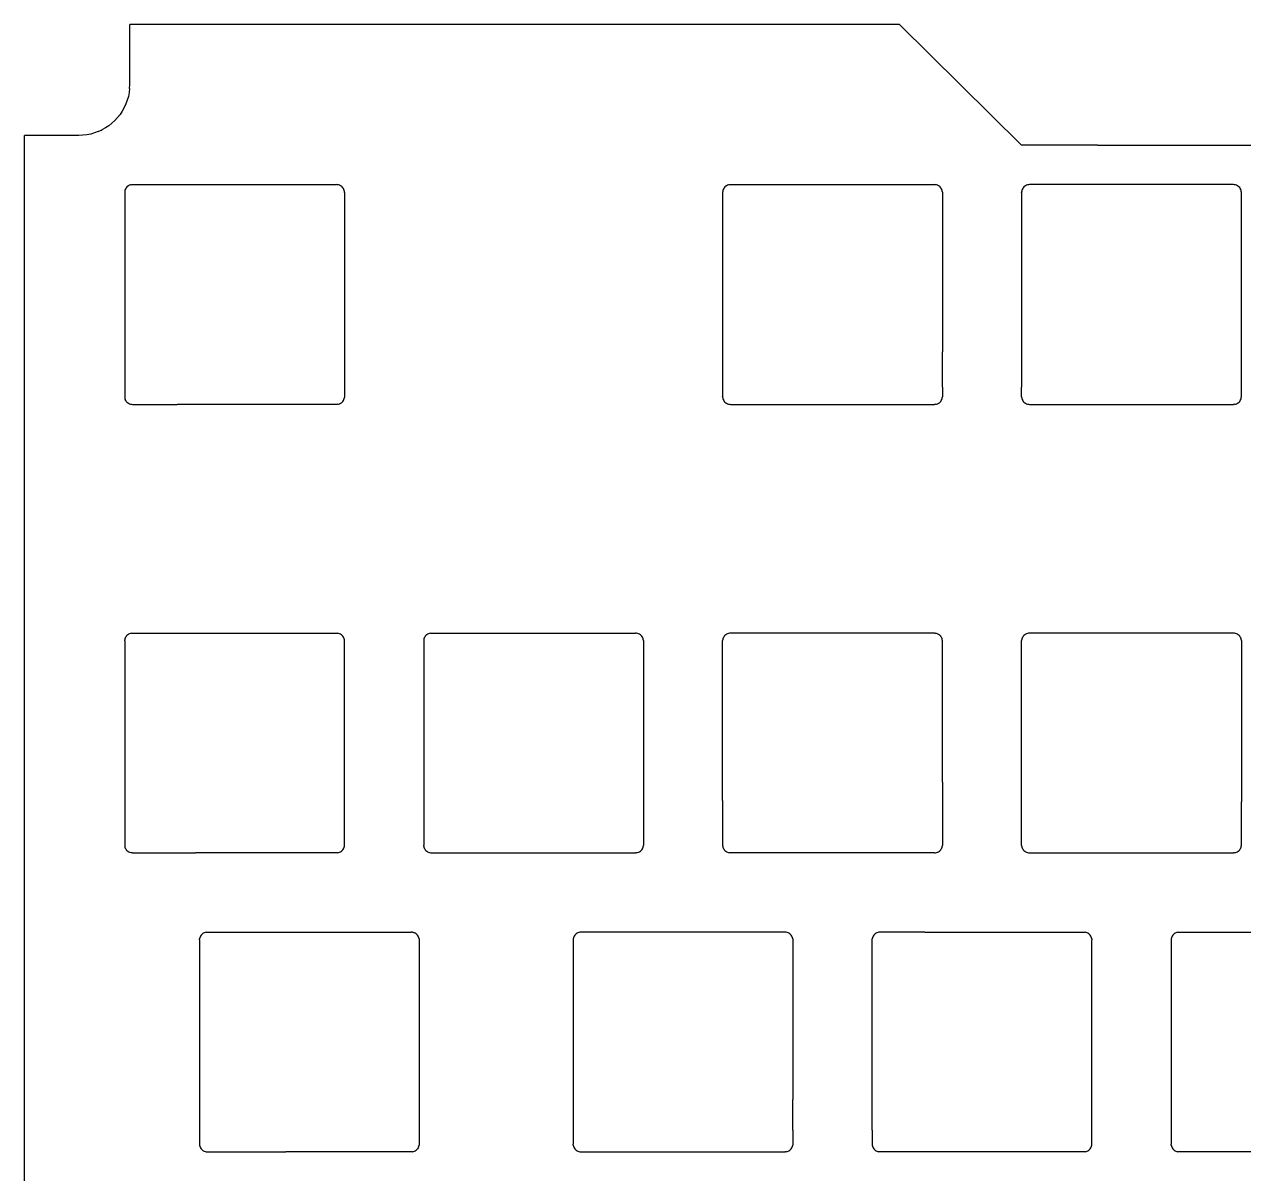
# Model space of a CAD drawing. Extents: x -4 to 149, y -131 to 8.
# Drawn here: x -3.9 to 73.8, y -65.5 to 7.7 of the extents above; entities that cross this region are included whole.
import ezdxf

# ---------------------------------------------------------------- set-up
doc = ezdxf.new("R2010")
doc.units = 0

msp = doc.modelspace()

# ---------------------------------------------------------------- linework, layer by layer
for p, q in [((2.849, 3.859, 0), (2.849, 7.687, 0)), ((51.892, 7.687, 0), (2.849, 7.687, 0)), ((59.675, 0, 0), (51.892, 7.687, 0)), ((2.809, 3.351, 0), (2.76, 3.1, 0)), ((2.839, 3.604, 0), (2.809, 3.351, 0)), ((2.839, 3.604, 0), (2.849, 3.859, 0)), ((2.495, 2.384, 0), (2.37, 2.161, 0)), ((2.602, 2.615, 0), (2.495, 2.384, 0)), ((2.69, 2.855, 0), (2.602, 2.615, 0)), ((2.76, 3.1, 0), (2.69, 2.855, 0)), ((1.897, 1.561, 0), (1.71, 1.388, 0)), ((2.071, 1.748, 0), (1.897, 1.561, 0)), ((2.229, 1.949, 0), (2.071, 1.748, 0)), ((2.37, 2.161, 0), (2.229, 1.949, 0)), ((0.843, 0.857, 0), (0.604, 0.768, 0)), ((0.843, 0.857, 0), (1.026, 0.941, 0)), ((1.026, 0.941, 0), (1.06, 0.956, 0)), ((1.075, 0.963, 0), (1.06, 0.956, 0)), ((1.297, 1.088, 0), (1.075, 0.963, 0)), ((1.51, 1.23, 0), (1.297, 1.088, 0)), ((1.71, 1.388, 0), (1.51, 1.23, 0)), ((-3.857, -33.017, 0), (-3.849, 0.609, 0)), ((-0.401, 0.609, 0), (-3.849, 0.609, 0)), ((-0.146, 0.619, 0), (-0.401, 0.609, 0)), ((0.108, 0.649, 0), (-0.146, 0.619, 0)), ((0.358, 0.699, 0), (0.108, 0.649, 0)), ((0.604, 0.768, 0), (0.358, 0.699, 0)), ((64.514, 0, 0), (59.675, 0, 0)), ((64.514, 0, 0), (75.396, 0, 0)), ((2.53, -2.957, 0), (2.525, -3.025, 0)), ((2.525, -3.025, 0), (2.525, -16.025, 0)), ((2.543, -2.892, 0), (2.53, -2.957, 0)), ((2.564, -2.83, 0), (2.543, -2.892, 0)), ((2.593, -2.773, 0), (2.564, -2.83, 0)), ((2.629, -2.719, 0), (2.593, -2.773, 0)), ((2.671, -2.671, 0), (2.629, -2.719, 0)), ((2.719, -2.629, 0), (2.671, -2.671, 0)), ((2.773, -2.593, 0), (2.719, -2.629, 0)), ((2.83, -2.564, 0), (2.773, -2.593, 0)), ((2.892, -2.543, 0), (2.83, -2.564, 0)), ((2.957, -2.53, 0), (2.892, -2.543, 0)), ((2.957, -2.53, 0), (3.025, -2.525, 0)), ((3.025, -2.525, 0), (16.025, -2.525, 0)), ((16.093, -2.53, 0), (16.025, -2.525, 0)), ((16.158, -2.543, 0), (16.093, -2.53, 0)), ((16.22, -2.564, 0), (16.158, -2.543, 0)), ((16.277, -2.593, 0), (16.22, -2.564, 0)), ((16.331, -2.629, 0), (16.277, -2.593, 0)), ((16.379, -2.671, 0), (16.331, -2.629, 0)), ((16.421, -2.719, 0), (16.379, -2.671, 0)), ((16.457, -2.773, 0), (16.421, -2.719, 0)), ((16.486, -2.83, 0), (16.457, -2.773, 0)), ((16.507, -2.892, 0), (16.486, -2.83, 0)), ((16.52, -2.957, 0), (16.507, -2.892, 0)), ((16.525, -3.025, 0), (16.52, -2.957, 0)), ((16.525, -3.025, 0), (16.525, -16.025, 0)), ((40.63, -2.957, 0), (40.625, -3.025, 0)), ((40.625, -3.025, 0), (40.625, -16.025, 0)), ((40.643, -2.892, 0), (40.63, -2.957, 0)), ((40.664, -2.83, 0), (40.643, -2.892, 0)), ((40.693, -2.773, 0), (40.664, -2.83, 0)), ((40.729, -2.719, 0), (40.693, -2.773, 0)), ((40.771, -2.671, 0), (40.729, -2.719, 0)), ((40.819, -2.629, 0), (40.771, -2.671, 0)), ((40.873, -2.593, 0), (40.819, -2.629, 0)), ((40.93, -2.564, 0), (40.873, -2.593, 0)), ((40.992, -2.543, 0), (40.93, -2.564, 0)), ((41.057, -2.53, 0), (40.992, -2.543, 0)), ((41.057, -2.53, 0), (41.125, -2.525, 0)), ((41.125, -2.525, 0), (54.125, -2.525, 0)), ((54.193, -2.53, 0), (54.125, -2.525, 0)), ((54.258, -2.543, 0), (54.193, -2.53, 0)), ((54.32, -2.564, 0), (54.258, -2.543, 0)), ((54.377, -2.593, 0), (54.32, -2.564, 0)), ((54.431, -2.629, 0), (54.377, -2.593, 0)), ((54.479, -2.671, 0), (54.431, -2.629, 0)), ((54.521, -2.719, 0), (54.479, -2.671, 0)), ((54.557, -2.773, 0), (54.521, -2.719, 0)), ((54.586, -2.83, 0), (54.557, -2.773, 0)), ((54.607, -2.892, 0), (54.586, -2.83, 0)), ((54.62, -2.957, 0), (54.607, -2.892, 0)), ((54.62, -2.957, 0), (54.625, -3.025, 0)), ((54.625, -3.025, 0), (54.625, -13.178, 0)), ((59.675, -3.025, 0), (59.68, -2.957, 0)), ((59.675, -3.025, 0), (59.675, -13.178, 0)), ((59.693, -2.892, 0), (59.68, -2.957, 0)), ((59.714, -2.83, 0), (59.693, -2.892, 0)), ((59.743, -2.773, 0), (59.714, -2.83, 0)), ((59.779, -2.719, 0), (59.743, -2.773, 0)), ((59.821, -2.671, 0), (59.779, -2.719, 0)), ((59.869, -2.629, 0), (59.821, -2.671, 0)), ((59.923, -2.593, 0), (59.869, -2.629, 0)), ((59.98, -2.564, 0), (59.923, -2.593, 0)), ((60.042, -2.543, 0), (59.98, -2.564, 0)), ((60.107, -2.53, 0), (60.042, -2.543, 0)), ((60.175, -2.525, 0), (60.107, -2.53, 0)), ((64.177, -2.525, 0), (60.175, -2.525, 0)), ((73.175, -2.525, 0), (64.177, -2.525, 0)), ((73.243, -2.53, 0), (73.175, -2.525, 0)), ((73.308, -2.543, 0), (73.243, -2.53, 0)), ((73.37, -2.564, 0), (73.308, -2.543, 0)), ((73.427, -2.593, 0), (73.37, -2.564, 0)), ((73.481, -2.629, 0), (73.427, -2.593, 0)), ((73.481, -2.629, 0), (73.529, -2.671, 0)), ((73.529, -2.671, 0), (73.571, -2.719, 0)), ((73.607, -2.773, 0), (73.571, -2.719, 0)), ((73.636, -2.83, 0), (73.607, -2.773, 0)), ((73.657, -2.892, 0), (73.636, -2.83, 0)), ((73.67, -2.957, 0), (73.657, -2.892, 0)), ((73.675, -3.025, 0), (73.67, -2.957, 0)), ((73.675, -13.178, 0), (73.675, -3.025, 0)), ((54.625, -15.422, 0), (54.625, -13.178, 0)), ((59.675, -13.178, 0), (59.675, -15.422, 0)), ((73.675, -16.025, 0), (73.675, -13.178, 0)), ((54.625, -15.422, 0), (54.625, -16.025, 0)), ((59.675, -16.025, 0), (59.675, -15.422, 0)), ((2.525, -16.025, 0), (2.53, -16.093, 0)), ((2.53, -16.093, 0), (2.543, -16.158, 0)), ((2.543, -16.158, 0), (2.564, -16.22, 0)), ((2.593, -16.277, 0), (2.564, -16.22, 0)), ((2.629, -16.331, 0), (2.593, -16.277, 0)), ((16.421, -16.331, 0), (16.457, -16.277, 0)), ((16.457, -16.277, 0), (16.486, -16.22, 0)), ((16.486, -16.22, 0), (16.507, -16.158, 0)), ((16.507, -16.158, 0), (16.52, -16.093, 0)), ((16.525, -16.025, 0), (16.52, -16.093, 0)), ((40.63, -16.093, 0), (40.625, -16.025, 0)), ((40.63, -16.093, 0), (40.643, -16.158, 0)), ((40.643, -16.158, 0), (40.664, -16.22, 0)), ((40.664, -16.22, 0), (40.693, -16.277, 0)), ((40.693, -16.277, 0), (40.729, -16.331, 0)), ((54.521, -16.331, 0), (54.557, -16.277, 0)), ((54.557, -16.277, 0), (54.586, -16.22, 0)), ((54.586, -16.22, 0), (54.607, -16.158, 0)), ((54.607, -16.158, 0), (54.62, -16.093, 0)), ((54.625, -16.025, 0), (54.62, -16.093, 0)), ((59.68, -16.093, 0), (59.675, -16.025, 0)), ((59.68, -16.093, 0), (59.693, -16.158, 0)), ((59.693, -16.158, 0), (59.714, -16.22, 0)), ((59.714, -16.22, 0), (59.743, -16.277, 0)), ((59.743, -16.277, 0), (59.779, -16.331, 0)), ((73.571, -16.331, 0), (73.607, -16.277, 0)), ((73.607, -16.277, 0), (73.636, -16.22, 0)), ((73.636, -16.22, 0), (73.657, -16.158, 0)), ((73.657, -16.158, 0), (73.67, -16.093, 0)), ((73.67, -16.093, 0), (73.675, -16.025, 0)), ((2.629, -16.331, 0), (2.671, -16.379, 0)), ((2.671, -16.379, 0), (2.719, -16.421, 0)), ((2.719, -16.421, 0), (2.773, -16.457, 0)), ((2.773, -16.457, 0), (2.83, -16.486, 0)), ((2.83, -16.486, 0), (2.892, -16.507, 0)), ((2.892, -16.507, 0), (2.957, -16.52, 0)), ((2.957, -16.52, 0), (3.025, -16.525, 0)), ((3.025, -16.525, 0), (5.872, -16.525, 0)), ((16.025, -16.525, 0), (5.872, -16.525, 0)), ((16.093, -16.52, 0), (16.025, -16.525, 0)), ((16.093, -16.52, 0), (16.158, -16.507, 0)), ((16.158, -16.507, 0), (16.22, -16.486, 0)), ((16.22, -16.486, 0), (16.277, -16.457, 0)), ((16.277, -16.457, 0), (16.331, -16.421, 0)), ((16.331, -16.421, 0), (16.379, -16.379, 0)), ((16.379, -16.379, 0), (16.421, -16.331, 0)), ((40.729, -16.331, 0), (40.771, -16.379, 0)), ((40.771, -16.379, 0), (40.819, -16.421, 0)), ((40.819, -16.421, 0), (40.873, -16.457, 0)), ((40.873, -16.457, 0), (40.93, -16.486, 0)), ((40.93, -16.486, 0), (40.992, -16.507, 0)), ((40.992, -16.507, 0), (41.057, -16.52, 0)), ((41.057, -16.52, 0), (41.125, -16.525, 0)), ((41.125, -16.525, 0), (54.125, -16.525, 0)), ((54.193, -16.52, 0), (54.125, -16.525, 0)), ((54.193, -16.52, 0), (54.258, -16.507, 0)), ((54.258, -16.507, 0), (54.32, -16.486, 0)), ((54.32, -16.486, 0), (54.377, -16.457, 0)), ((54.377, -16.457, 0), (54.431, -16.421, 0)), ((54.431, -16.421, 0), (54.479, -16.379, 0)), ((54.479, -16.379, 0), (54.521, -16.331, 0)), ((59.779, -16.331, 0), (59.821, -16.379, 0)), ((59.821, -16.379, 0), (59.869, -16.421, 0)), ((59.869, -16.421, 0), (59.923, -16.457, 0)), ((59.923, -16.457, 0), (59.98, -16.486, 0)), ((59.98, -16.486, 0), (60.042, -16.507, 0)), ((60.042, -16.507, 0), (60.107, -16.52, 0)), ((60.107, -16.52, 0), (60.175, -16.525, 0)), ((60.175, -16.525, 0), (73.175, -16.525, 0)), ((73.243, -16.52, 0), (73.175, -16.525, 0)), ((73.243, -16.52, 0), (73.308, -16.507, 0)), ((73.308, -16.507, 0), (73.37, -16.486, 0)), ((73.37, -16.486, 0), (73.427, -16.457, 0)), ((73.427, -16.457, 0), (73.481, -16.421, 0)), ((73.481, -16.421, 0), (73.529, -16.379, 0)), ((73.529, -16.379, 0), (73.571, -16.331, 0)), ((2.525, -31.6, 0), (2.53, -31.532, 0)), ((2.525, -31.6, 0), (2.525, -44.6, 0)), ((2.543, -31.467, 0), (2.53, -31.532, 0)), ((2.564, -31.405, 0), (2.543, -31.467, 0)), ((2.593, -31.348, 0), (2.564, -31.405, 0)), ((2.629, -31.294, 0), (2.593, -31.348, 0)), ((2.671, -31.246, 0), (2.629, -31.294, 0)), ((2.719, -31.204, 0), (2.671, -31.246, 0)), ((2.773, -31.168, 0), (2.719, -31.204, 0)), ((2.83, -31.139, 0), (2.773, -31.168, 0)), ((2.892, -31.118, 0), (2.83, -31.139, 0)), ((2.957, -31.105, 0), (2.892, -31.118, 0)), ((2.957, -31.105, 0), (3.025, -31.1, 0)), ((3.025, -31.1, 0), (5.872, -31.1, 0)), ((5.872, -31.1, 0), (16.025, -31.1, 0)), ((16.025, -31.1, 0), (16.093, -31.105, 0)), ((16.158, -31.118, 0), (16.093, -31.105, 0)), ((16.22, -31.139, 0), (16.158, -31.118, 0)), ((16.277, -31.168, 0), (16.22, -31.139, 0)), ((16.331, -31.204, 0), (16.277, -31.168, 0)), ((16.379, -31.246, 0), (16.331, -31.204, 0)), ((16.421, -31.294, 0), (16.379, -31.246, 0)), ((16.457, -31.348, 0), (16.421, -31.294, 0)), ((16.486, -31.405, 0), (16.457, -31.348, 0)), ((16.507, -31.467, 0), (16.486, -31.405, 0)), ((16.52, -31.532, 0), (16.507, -31.467, 0)), ((16.525, -31.6, 0), (16.52, -31.532, 0)), ((16.525, -44.6, 0), (16.525, -31.6, 0)), ((21.58, -31.532, 0), (21.575, -31.6, 0)), ((21.575, -31.6, 0), (21.575, -44.6, 0)), ((21.593, -31.467, 0), (21.58, -31.532, 0)), ((21.614, -31.405, 0), (21.593, -31.467, 0)), ((21.643, -31.348, 0), (21.614, -31.405, 0)), ((21.679, -31.294, 0), (21.643, -31.348, 0)), ((21.721, -31.246, 0), (21.679, -31.294, 0)), ((21.769, -31.204, 0), (21.721, -31.246, 0)), ((21.823, -31.168, 0), (21.769, -31.204, 0)), ((21.88, -31.139, 0), (21.823, -31.168, 0)), ((21.942, -31.118, 0), (21.88, -31.139, 0)), ((22.007, -31.105, 0), (21.942, -31.118, 0)), ((22.007, -31.105, 0), (22.075, -31.1, 0)), ((22.075, -31.1, 0), (35.075, -31.1, 0)), ((35.143, -31.105, 0), (35.075, -31.1, 0)), ((35.208, -31.118, 0), (35.143, -31.105, 0)), ((35.27, -31.139, 0), (35.208, -31.118, 0)), ((35.327, -31.168, 0), (35.27, -31.139, 0)), ((35.381, -31.204, 0), (35.327, -31.168, 0)), ((35.429, -31.246, 0), (35.381, -31.204, 0)), ((35.471, -31.294, 0), (35.429, -31.246, 0)), ((35.507, -31.348, 0), (35.471, -31.294, 0)), ((35.536, -31.405, 0), (35.507, -31.348, 0)), ((35.557, -31.467, 0), (35.536, -31.405, 0)), ((35.57, -31.532, 0), (35.557, -31.467, 0)), ((35.57, -31.532, 0), (35.575, -31.6, 0)), ((35.575, -31.6, 0), (35.575, -41.753, 0)), ((40.625, -31.6, 0), (40.63, -31.532, 0)), ((40.625, -41.753, 0), (40.625, -31.6, 0)), ((40.643, -31.467, 0), (40.63, -31.532, 0)), ((40.664, -31.405, 0), (40.643, -31.467, 0)), ((40.693, -31.348, 0), (40.664, -31.405, 0)), ((40.729, -31.294, 0), (40.693, -31.348, 0)), ((40.771, -31.246, 0), (40.729, -31.294, 0)), ((40.819, -31.204, 0), (40.771, -31.246, 0)), ((40.873, -31.168, 0), (40.819, -31.204, 0)), ((40.93, -31.139, 0), (40.873, -31.168, 0)), ((40.992, -31.118, 0), (40.93, -31.139, 0)), ((41.057, -31.105, 0), (40.992, -31.118, 0)), ((41.125, -31.1, 0), (41.057, -31.105, 0)), ((54.125, -31.1, 0), (41.125, -31.1, 0)), ((54.125, -31.1, 0), (54.193, -31.105, 0)), ((54.258, -31.118, 0), (54.193, -31.105, 0)), ((54.32, -31.139, 0), (54.258, -31.118, 0)), ((54.32, -31.139, 0), (54.377, -31.168, 0)), ((54.377, -31.168, 0), (54.431, -31.204, 0)), ((54.479, -31.246, 0), (54.431, -31.204, 0)), ((54.521, -31.294, 0), (54.479, -31.246, 0)), ((54.557, -31.348, 0), (54.521, -31.294, 0)), ((54.586, -31.405, 0), (54.557, -31.348, 0)), ((54.607, -31.467, 0), (54.586, -31.405, 0)), ((54.62, -31.532, 0), (54.607, -31.467, 0)), ((54.625, -31.6, 0), (54.62, -31.532, 0)), ((54.625, -40.598, 0), (54.625, -31.6, 0)), ((59.675, -31.6, 0), (59.68, -31.532, 0)), ((59.675, -40.598, 0), (59.675, -31.6, 0)), ((59.693, -31.467, 0), (59.68, -31.532, 0)), ((59.714, -31.405, 0), (59.693, -31.467, 0)), ((59.743, -31.348, 0), (59.714, -31.405, 0)), ((59.779, -31.294, 0), (59.743, -31.348, 0)), ((59.821, -31.246, 0), (59.779, -31.294, 0)), ((59.869, -31.204, 0), (59.821, -31.246, 0)), ((59.923, -31.168, 0), (59.869, -31.204, 0)), ((59.98, -31.139, 0), (59.923, -31.168, 0)), ((60.042, -31.118, 0), (59.98, -31.139, 0)), ((60.107, -31.105, 0), (60.042, -31.118, 0)), ((60.175, -31.1, 0), (60.107, -31.105, 0)), ((73.175, -31.1, 0), (60.175, -31.1, 0)), ((73.243, -31.105, 0), (73.175, -31.1, 0)), ((73.308, -31.118, 0), (73.243, -31.105, 0)), ((73.37, -31.139, 0), (73.308, -31.118, 0)), ((73.427, -31.168, 0), (73.37, -31.139, 0)), ((73.481, -31.204, 0), (73.427, -31.168, 0)), ((73.529, -31.246, 0), (73.481, -31.204, 0)), ((73.571, -31.294, 0), (73.529, -31.246, 0)), ((73.607, -31.348, 0), (73.571, -31.294, 0)), ((73.636, -31.405, 0), (73.607, -31.348, 0)), ((73.657, -31.467, 0), (73.636, -31.405, 0)), ((73.67, -31.532, 0), (73.657, -31.467, 0)), ((73.67, -31.532, 0), (73.675, -31.6, 0)), ((73.675, -31.6, 0), (73.675, -41.847, 0)), ((-3.859, -43.24, 0), (-3.857, -33.017, 0)), ((54.625, -40.598, 0), (54.625, -44.6, 0)), ((59.675, -44.6, 0), (59.675, -40.598, 0)), ((35.575, -41.753, 0), (35.575, -44.6, 0)), ((40.625, -41.753, 0), (40.625, -44.6, 0)), ((73.675, -43.753, 0), (73.675, -41.847, 0)), ((-3.863, -61.642, 0), (-3.859, -43.24, 0)), ((73.675, -44.6, 0), (73.675, -43.753, 0)), ((2.525, -44.6, 0), (2.53, -44.668, 0)), ((2.53, -44.668, 0), (2.543, -44.733, 0)), ((2.543, -44.733, 0), (2.564, -44.795, 0)), ((2.564, -44.795, 0), (2.593, -44.852, 0)), ((2.593, -44.852, 0), (2.629, -44.906, 0)), ((2.629, -44.906, 0), (2.671, -44.954, 0)), ((2.671, -44.954, 0), (2.719, -44.996, 0)), ((2.719, -44.996, 0), (2.773, -45.032, 0)), ((2.773, -45.032, 0), (2.83, -45.061, 0)), ((16.22, -45.061, 0), (16.277, -45.032, 0)), ((16.277, -45.032, 0), (16.331, -44.996, 0)), ((16.331, -44.996, 0), (16.379, -44.954, 0)), ((16.379, -44.954, 0), (16.421, -44.906, 0)), ((16.421, -44.906, 0), (16.457, -44.852, 0)), ((16.457, -44.852, 0), (16.486, -44.795, 0)), ((16.486, -44.795, 0), (16.507, -44.733, 0)), ((16.507, -44.733, 0), (16.52, -44.668, 0)), ((16.52, -44.668, 0), (16.525, -44.6, 0)), ((21.58, -44.668, 0), (21.575, -44.6, 0)), ((21.58, -44.668, 0), (21.593, -44.733, 0)), ((21.593, -44.733, 0), (21.614, -44.795, 0)), ((21.614, -44.795, 0), (21.643, -44.852, 0)), ((21.643, -44.852, 0), (21.679, -44.906, 0)), ((21.679, -44.906, 0), (21.721, -44.954, 0)), ((21.721, -44.954, 0), (21.769, -44.996, 0)), ((21.769, -44.996, 0), (21.823, -45.032, 0)), ((21.823, -45.032, 0), (21.88, -45.061, 0)), ((35.27, -45.061, 0), (35.327, -45.032, 0)), ((35.327, -45.032, 0), (35.381, -44.996, 0)), ((35.381, -44.996, 0), (35.429, -44.954, 0)), ((35.429, -44.954, 0), (35.471, -44.906, 0)), ((35.471, -44.906, 0), (35.507, -44.852, 0)), ((35.507, -44.852, 0), (35.536, -44.795, 0)), ((35.536, -44.795, 0), (35.557, -44.733, 0)), ((35.557, -44.733, 0), (35.57, -44.668, 0)), ((35.575, -44.6, 0), (35.57, -44.668, 0)), ((40.625, -44.6, 0), (40.63, -44.668, 0)), ((40.63, -44.668, 0), (40.643, -44.733, 0)), ((40.643, -44.733, 0), (40.664, -44.795, 0)), ((40.664, -44.795, 0), (40.693, -44.852, 0)), ((40.693, -44.852, 0), (40.729, -44.906, 0)), ((40.729, -44.906, 0), (40.771, -44.954, 0)), ((40.771, -44.954, 0), (40.819, -44.996, 0)), ((40.819, -44.996, 0), (40.873, -45.032, 0)), ((40.873, -45.032, 0), (40.93, -45.061, 0)), ((54.32, -45.061, 0), (54.377, -45.032, 0)), ((54.377, -45.032, 0), (54.431, -44.996, 0)), ((54.431, -44.996, 0), (54.479, -44.954, 0)), ((54.479, -44.954, 0), (54.521, -44.906, 0)), ((54.521, -44.906, 0), (54.557, -44.852, 0)), ((54.557, -44.852, 0), (54.586, -44.795, 0)), ((54.586, -44.795, 0), (54.607, -44.733, 0)), ((54.607, -44.733, 0), (54.62, -44.668, 0)), ((54.625, -44.6, 0), (54.62, -44.668, 0)), ((59.68, -44.668, 0), (59.675, -44.6, 0)), ((59.68, -44.668, 0), (59.693, -44.733, 0)), ((59.693, -44.733, 0), (59.714, -44.795, 0)), ((59.714, -44.795, 0), (59.743, -44.852, 0)), ((59.743, -44.852, 0), (59.779, -44.906, 0)), ((59.779, -44.906, 0), (59.821, -44.954, 0)), ((59.821, -44.954, 0), (59.869, -44.996, 0)), ((59.869, -44.996, 0), (59.923, -45.032, 0)), ((59.923, -45.032, 0), (59.98, -45.061, 0)), ((73.37, -45.061, 0), (73.427, -45.032, 0)), ((73.427, -45.032, 0), (73.481, -44.996, 0)), ((73.481, -44.996, 0), (73.529, -44.954, 0)), ((73.529, -44.954, 0), (73.571, -44.906, 0)), ((73.571, -44.906, 0), (73.607, -44.852, 0)), ((73.607, -44.852, 0), (73.636, -44.795, 0)), ((73.636, -44.795, 0), (73.657, -44.733, 0)), ((73.657, -44.733, 0), (73.67, -44.668, 0)), ((73.67, -44.668, 0), (73.675, -44.6, 0)), ((2.83, -45.061, 0), (2.892, -45.082, 0)), ((2.957, -45.095, 0), (2.892, -45.082, 0)), ((3.025, -45.1, 0), (2.957, -45.095, 0)), ((3.025, -45.1, 0), (7.027, -45.1, 0)), ((16.025, -45.1, 0), (7.027, -45.1, 0)), ((16.093, -45.095, 0), (16.025, -45.1, 0)), ((16.093, -45.095, 0), (16.158, -45.082, 0)), ((16.158, -45.082, 0), (16.22, -45.061, 0)), ((21.88, -45.061, 0), (21.942, -45.082, 0)), ((21.942, -45.082, 0), (21.956, -45.085, 0)), ((21.956, -45.085, 0), (22.007, -45.095, 0)), ((22.007, -45.095, 0), (22.075, -45.1, 0)), ((22.075, -45.1, 0), (35.075, -45.1, 0)), ((35.143, -45.095, 0), (35.075, -45.1, 0)), ((35.143, -45.095, 0), (35.208, -45.082, 0)), ((35.208, -45.082, 0), (35.27, -45.061, 0)), ((40.93, -45.061, 0), (40.992, -45.082, 0)), ((40.992, -45.082, 0), (41.057, -45.095, 0)), ((41.125, -45.1, 0), (41.057, -45.095, 0)), ((54.125, -45.1, 0), (41.125, -45.1, 0)), ((54.125, -45.1, 0), (54.193, -45.095, 0)), ((54.193, -45.095, 0), (54.258, -45.082, 0)), ((54.258, -45.082, 0), (54.32, -45.061, 0)), ((59.98, -45.061, 0), (60.042, -45.082, 0)), ((60.042, -45.082, 0), (60.107, -45.095, 0)), ((60.107, -45.095, 0), (60.175, -45.1, 0)), ((60.175, -45.1, 0), (73.175, -45.1, 0)), ((73.243, -45.095, 0), (73.175, -45.1, 0)), ((73.243, -45.095, 0), (73.308, -45.082, 0)), ((73.308, -45.082, 0), (73.37, -45.061, 0)), ((7.327, -50.455, 0), (7.305, -50.517, 0)), ((7.356, -50.398, 0), (7.327, -50.455, 0)), ((7.392, -50.344, 0), (7.356, -50.398, 0)), ((7.434, -50.296, 0), (7.392, -50.344, 0)), ((7.482, -50.254, 0), (7.434, -50.296, 0)), ((7.535, -50.218, 0), (7.482, -50.254, 0)), ((7.593, -50.189, 0), (7.535, -50.218, 0)), ((7.655, -50.168, 0), (7.593, -50.189, 0)), ((7.72, -50.155, 0), (7.655, -50.168, 0)), ((7.72, -50.155, 0), (7.787, -50.15, 0)), ((7.787, -50.15, 0), (20.787, -50.15, 0)), ((20.855, -50.155, 0), (20.787, -50.15, 0)), ((20.855, -50.155, 0), (20.906, -50.165, 0)), ((20.906, -50.165, 0), (20.917, -50.167, 0)), ((20.92, -50.168, 0), (20.917, -50.167, 0)), ((20.982, -50.189, 0), (20.92, -50.168, 0)), ((21.04, -50.218, 0), (20.982, -50.189, 0)), ((21.093, -50.254, 0), (21.04, -50.218, 0)), ((21.141, -50.296, 0), (21.093, -50.254, 0)), ((21.183, -50.344, 0), (21.141, -50.296, 0)), ((21.219, -50.398, 0), (21.183, -50.344, 0)), ((21.248, -50.455, 0), (21.219, -50.398, 0)), ((21.27, -50.517, 0), (21.248, -50.455, 0)), ((31.139, -50.455, 0), (31.118, -50.517, 0)), ((31.168, -50.398, 0), (31.139, -50.455, 0)), ((31.204, -50.344, 0), (31.168, -50.398, 0)), ((31.204, -50.344, 0), (31.246, -50.296, 0)), ((31.246, -50.296, 0), (31.294, -50.254, 0)), ((31.348, -50.218, 0), (31.294, -50.254, 0)), ((31.405, -50.189, 0), (31.348, -50.218, 0)), ((31.467, -50.168, 0), (31.405, -50.189, 0)), ((31.532, -50.155, 0), (31.467, -50.168, 0)), ((31.6, -50.15, 0), (31.532, -50.155, 0)), ((35.602, -50.15, 0), (31.6, -50.15, 0)), ((44.6, -50.15, 0), (35.602, -50.15, 0)), ((44.668, -50.155, 0), (44.6, -50.15, 0)), ((44.733, -50.168, 0), (44.668, -50.155, 0)), ((44.795, -50.189, 0), (44.733, -50.168, 0)), ((44.852, -50.218, 0), (44.795, -50.189, 0)), ((44.906, -50.254, 0), (44.852, -50.218, 0)), ((44.954, -50.296, 0), (44.906, -50.254, 0)), ((44.996, -50.344, 0), (44.954, -50.296, 0)), ((45.032, -50.398, 0), (44.996, -50.344, 0)), ((45.061, -50.455, 0), (45.032, -50.398, 0)), ((45.082, -50.517, 0), (45.061, -50.455, 0)), ((50.189, -50.455, 0), (50.168, -50.517, 0)), ((50.218, -50.398, 0), (50.189, -50.455, 0)), ((50.254, -50.344, 0), (50.218, -50.398, 0)), ((50.296, -50.296, 0), (50.254, -50.344, 0)), ((50.344, -50.254, 0), (50.296, -50.296, 0)), ((50.398, -50.218, 0), (50.344, -50.254, 0)), ((50.455, -50.189, 0), (50.398, -50.218, 0)), ((50.517, -50.168, 0), (50.455, -50.189, 0)), ((50.582, -50.155, 0), (50.517, -50.168, 0)), ((50.65, -50.15, 0), (50.582, -50.155, 0)), ((53.497, -50.15, 0), (50.65, -50.15, 0)), ((53.497, -50.15, 0), (63.65, -50.15, 0)), ((63.65, -50.15, 0), (63.718, -50.155, 0)), ((63.783, -50.168, 0), (63.718, -50.155, 0)), ((63.845, -50.189, 0), (63.783, -50.168, 0)), ((63.902, -50.218, 0), (63.845, -50.189, 0)), ((63.956, -50.254, 0), (63.902, -50.218, 0)), ((64.004, -50.296, 0), (63.956, -50.254, 0)), ((64.046, -50.344, 0), (64.004, -50.296, 0)), ((64.082, -50.398, 0), (64.046, -50.344, 0)), ((64.111, -50.455, 0), (64.082, -50.398, 0)), ((64.132, -50.517, 0), (64.111, -50.455, 0)), ((69.239, -50.455, 0), (69.218, -50.517, 0)), ((69.268, -50.398, 0), (69.239, -50.455, 0)), ((69.304, -50.344, 0), (69.268, -50.398, 0)), ((69.346, -50.296, 0), (69.304, -50.344, 0)), ((69.394, -50.254, 0), (69.346, -50.296, 0)), ((69.448, -50.218, 0), (69.394, -50.254, 0)), ((69.505, -50.189, 0), (69.448, -50.218, 0)), ((69.567, -50.168, 0), (69.505, -50.189, 0)), ((69.632, -50.155, 0), (69.567, -50.168, 0)), ((69.632, -50.155, 0), (69.7, -50.15, 0)), ((69.7, -50.15, 0), (78.592, -50.15, 0)), ((7.287, -50.65, 0), (7.292, -50.582, 0)), ((7.287, -50.65, 0), (7.287, -63.65, 0)), ((7.305, -50.517, 0), (7.292, -50.582, 0)), ((21.283, -50.582, 0), (21.27, -50.517, 0)), ((21.283, -50.582, 0), (21.287, -50.65, 0)), ((21.287, -50.65, 0), (21.287, -63.65, 0)), ((31.105, -50.582, 0), (31.1, -50.65, 0)), ((31.1, -50.65, 0), (31.1, -63.65, 0)), ((31.118, -50.517, 0), (31.105, -50.582, 0)), ((45.095, -50.582, 0), (45.082, -50.517, 0)), ((45.095, -50.582, 0), (45.1, -50.65, 0)), ((45.1, -50.65, 0), (45.1, -60.803, 0)), ((50.15, -50.65, 0), (50.155, -50.582, 0)), ((50.15, -60.803, 0), (50.15, -50.65, 0)), ((50.168, -50.517, 0), (50.155, -50.582, 0)), ((64.145, -50.582, 0), (64.132, -50.517, 0)), ((64.145, -50.582, 0), (64.15, -50.65, 0)), ((64.15, -63.65, 0), (64.15, -50.65, 0)), ((69.205, -50.582, 0), (69.2, -50.65, 0)), ((69.2, -50.65, 0), (69.2, -63.65, 0)), ((69.218, -50.517, 0), (69.205, -50.582, 0)), ((45.1, -62.774, 0), (45.1, -60.803, 0)), ((50.15, -62.774, 0), (50.15, -60.803, 0)), ((-3.867, -81.34, 0), (-3.863, -61.642, 0)), ((45.1, -62.774, 0), (45.1, -63.65, 0)), ((50.15, -62.774, 0), (50.15, -63.65, 0)), ((7.287, -63.65, 0), (7.292, -63.718, 0)), ((21.287, -63.65, 0), (21.283, -63.718, 0)), ((31.105, -63.718, 0), (31.1, -63.65, 0)), ((45.1, -63.65, 0), (45.095, -63.718, 0)), ((50.15, -63.65, 0), (50.155, -63.718, 0)), ((64.145, -63.718, 0), (64.15, -63.65, 0)), ((69.205, -63.718, 0), (69.2, -63.65, 0)), ((7.292, -63.718, 0), (7.305, -63.783, 0)), ((7.305, -63.783, 0), (7.327, -63.845, 0)), ((7.327, -63.845, 0), (7.356, -63.902, 0)), ((7.356, -63.902, 0), (7.392, -63.956, 0)), ((7.392, -63.956, 0), (7.434, -64.004, 0)), ((7.434, -64.004, 0), (7.482, -64.046, 0)), ((7.482, -64.046, 0), (7.535, -64.082, 0)), ((7.535, -64.082, 0), (7.593, -64.111, 0)), ((7.593, -64.111, 0), (7.655, -64.132, 0)), ((7.655, -64.132, 0), (7.72, -64.145, 0)), ((7.72, -64.145, 0), (7.787, -64.15, 0)), ((7.787, -64.15, 0), (10.634, -64.15, 0)), ((10.634, -64.15, 0), (12.784, -64.15, 0)), ((20.787, -64.15, 0), (12.784, -64.15, 0)), ((20.855, -64.145, 0), (20.787, -64.15, 0)), ((20.855, -64.145, 0), (20.92, -64.132, 0)), ((20.92, -64.132, 0), (20.982, -64.111, 0)), ((20.982, -64.111, 0), (21.04, -64.082, 0)), ((21.04, -64.082, 0), (21.093, -64.046, 0)), ((21.093, -64.046, 0), (21.141, -64.004, 0)), ((21.141, -64.004, 0), (21.183, -63.956, 0)), ((21.219, -63.902, 0), (21.183, -63.956, 0)), ((21.248, -63.845, 0), (21.219, -63.902, 0)), ((21.248, -63.845, 0), (21.27, -63.783, 0)), ((21.27, -63.783, 0), (21.283, -63.718, 0)), ((31.105, -63.718, 0), (31.118, -63.783, 0)), ((31.118, -63.783, 0), (31.139, -63.845, 0)), ((31.139, -63.845, 0), (31.168, -63.902, 0)), ((31.168, -63.902, 0), (31.204, -63.956, 0)), ((31.204, -63.956, 0), (31.246, -64.004, 0)), ((31.246, -64.004, 0), (31.294, -64.046, 0)), ((31.294, -64.046, 0), (31.348, -64.082, 0)), ((31.348, -64.082, 0), (31.405, -64.111, 0)), ((31.405, -64.111, 0), (31.467, -64.132, 0)), ((31.467, -64.132, 0), (31.532, -64.145, 0)), ((31.532, -64.145, 0), (31.6, -64.15, 0)), ((31.6, -64.15, 0), (44.6, -64.15, 0)), ((44.668, -64.145, 0), (44.6, -64.15, 0)), ((44.668, -64.145, 0), (44.733, -64.132, 0)), ((44.733, -64.132, 0), (44.795, -64.111, 0)), ((44.795, -64.111, 0), (44.852, -64.082, 0)), ((44.852, -64.082, 0), (44.906, -64.046, 0)), ((44.906, -64.046, 0), (44.954, -64.004, 0)), ((44.954, -64.004, 0), (44.996, -63.956, 0)), ((44.996, -63.956, 0), (45.032, -63.902, 0)), ((45.032, -63.902, 0), (45.061, -63.845, 0)), ((45.061, -63.845, 0), (45.082, -63.783, 0)), ((45.082, -63.783, 0), (45.095, -63.718, 0)), ((50.155, -63.718, 0), (50.168, -63.783, 0)), ((50.168, -63.783, 0), (50.189, -63.845, 0)), ((50.189, -63.845, 0), (50.218, -63.902, 0)), ((50.218, -63.902, 0), (50.254, -63.956, 0)), ((50.254, -63.956, 0), (50.296, -64.004, 0)), ((50.296, -64.004, 0), (50.344, -64.046, 0)), ((50.344, -64.046, 0), (50.398, -64.082, 0)), ((50.398, -64.082, 0), (50.455, -64.111, 0)), ((50.455, -64.111, 0), (50.517, -64.132, 0)), ((50.517, -64.132, 0), (50.531, -64.135, 0)), ((50.531, -64.135, 0), (50.582, -64.145, 0)), ((50.65, -64.15, 0), (50.582, -64.145, 0)), ((63.65, -64.15, 0), (50.65, -64.15, 0)), ((63.718, -64.145, 0), (63.65, -64.15, 0)), ((63.718, -64.145, 0), (63.783, -64.132, 0)), ((63.783, -64.132, 0), (63.845, -64.111, 0)), ((63.845, -64.111, 0), (63.902, -64.082, 0)), ((63.902, -64.082, 0), (63.956, -64.046, 0)), ((63.956, -64.046, 0), (64.004, -64.004, 0)), ((64.004, -64.004, 0), (64.046, -63.956, 0)), ((64.046, -63.956, 0), (64.082, -63.902, 0)), ((64.082, -63.902, 0), (64.111, -63.845, 0)), ((64.111, -63.845, 0), (64.132, -63.783, 0)), ((64.132, -63.783, 0), (64.145, -63.718, 0)), ((69.205, -63.718, 0), (69.218, -63.783, 0)), ((69.218, -63.783, 0), (69.239, -63.845, 0)), ((69.239, -63.845, 0), (69.268, -63.902, 0)), ((69.268, -63.902, 0), (69.304, -63.956, 0)), ((69.304, -63.956, 0), (69.346, -64.004, 0)), ((69.346, -64.004, 0), (69.394, -64.046, 0)), ((69.394, -64.046, 0), (69.448, -64.082, 0)), ((69.448, -64.082, 0), (69.505, -64.111, 0)), ((69.505, -64.111, 0), (69.567, -64.132, 0)), ((69.567, -64.132, 0), (69.632, -64.145, 0)), ((69.7, -64.15, 0), (69.632, -64.145, 0)), ((82.7, -64.15, 0), (69.7, -64.15, 0))]:
    msp.add_line(p, q)

doc.saveas('drawing.dxf')
